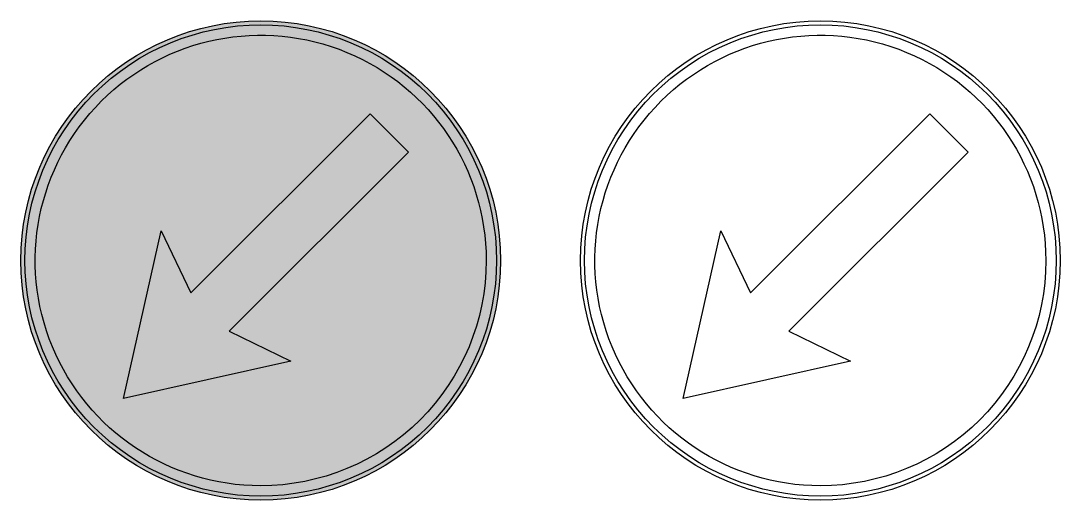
# Model space of a CAD drawing. Extents: x -700 to 600, y 0 to 600.
import ezdxf

# ---------------------------------------------------------------- set-up
doc = ezdxf.new("R2010")
doc.units = 0
doc.header["$MEASUREMENT"] = 0

msp = doc.modelspace()

# ---------------------------------------------------------------- hatches: boundary and pattern name
h = msp.add_hatch(color=5)
edge = h.paths.add_edge_path()
edge.add_arc((-400, 300), 300, 90, 270, ccw=False)
edge.add_arc((-400, 300), 300, -90, 90, ccw=False)
edge = h.paths.add_edge_path(flags=16)
edge.add_arc((-400.0001003871791, 299.9996596130002), 294.9996596130173, 179.9999338889458, 270.0000194975197, ccw=False)
edge.add_arc((-400.0001003871791, 300.0003403869998), 294.9996596130172, 89.99998050248018, 180.0000661110542, ccw=False)
edge.add_arc((-399.9997796128209, 300.0002203871791), 294.9997796129032, -4.2804286977116135e-05, 90.00004280428698, ccw=False)
edge.add_arc((-399.9997796128209, 299.9997796128209), 294.9997796129032, -90.00004280428698, 4.2804286977116135e-05, ccw=False)
edge = h.paths.add_edge_path(flags=0)
edge.add_arc((-399.9999011844197, 300.0003621165587), 282.0003621165761, 134.999922553569, 269.99997992301974, ccw=False)
edge.add_arc((-400.0000692230467, 300.0006082909076), 282.0000692237027, -0.0001235904013014988, 134.9999337790495, ccw=False)
edge.add_arc((-399.9997893247983, 299.9997893247983), 281.999789324877, -90.00004280428698, 4.2804286977116135e-05, ccw=False)
h.paths.add_polyline_path([(-571.7470000000001, 127.456), (-524.643, 336.965), (-487.287, 259.705), (-262.979, 483.576), (-239.004, 459.555), (-215.03, 435.534), (-439.337, 211.664), (-362.141, 174.159)], flags=0)
h = msp.add_hatch(color=7)
edge = h.paths.add_edge_path()
edge.add_arc((-400.0001003871791, 299.9996596130002), 294.9996596130173, 179.9999338889458, 270.0000194975197, ccw=False)
edge.add_arc((-400.0001003871791, 300.0003403869998), 294.9996596130172, 89.99998050248018, 180.0000661110542, ccw=False)
edge.add_arc((-399.9997796128209, 300.0002203871791), 294.9997796129032, -4.2804286977116135e-05, 90.00004280428698, ccw=False)
edge.add_arc((-399.9997796128209, 299.9997796128209), 294.9997796129032, -90.00004280428698, 4.2804286977116135e-05, ccw=False)
edge = h.paths.add_edge_path(flags=16)
edge.add_arc((-399.9999011844197, 300.0003621165587), 282.0003621165761, 134.999922553569, 269.99997992301974, ccw=False)
edge.add_arc((-400.0000692230467, 300.0006082909076), 282.0000692237027, -0.0001235904013014988, 134.9999337790495, ccw=False)
edge.add_arc((-399.9997893247983, 299.9997893247983), 281.999789324877, -90.00004280428698, 4.2804286977116135e-05, ccw=False)
h.paths.add_polyline_path([(-571.7470000000001, 127.456), (-524.643, 336.965), (-487.287, 259.705), (-262.979, 483.576), (-239.004, 459.555), (-215.03, 435.534), (-439.337, 211.664), (-362.141, 174.159)], flags=0)

# ---------------------------------------------------------------- linework, layer by layer
at = {"color": 5}
msp.add_lwpolyline([(-400, 0, -1), (-400, 600, -1)], format="xyb", close=True, dxfattribs=at)
for points in [[(300, 0, -1), (300, 600, -1)], [(-400, 5, -0.414214), (-694.99976, 300, -0.414214), (-400, 595, -0.414214), (-105, 300, -0.414214)], [(300, 5, -0.414214), (5.00024, 300, -0.414214), (300, 595, -0.414214), (595, 300, -0.414214)], [(-400, 18, -0.668179), (-599.404, 499.405, -0.668179), (-118, 300, -0.414214)], [(300, 18, -0.668179), (100.596, 499.405, -0.668179), (582, 300, -0.414214)]]:
    msp.add_lwpolyline(points, format="xyb", close=True)
for points in [[(-571.7470000000001, 127.456), (-524.643, 336.965), (-487.287, 259.705), (-262.979, 483.576), (-239.004, 459.555), (-215.03, 435.534), (-439.337, 211.664), (-362.141, 174.159)], [(128.253, 127.456), (175.357, 336.965), (212.713, 259.705), (437.021, 483.576), (460.996, 459.555), (484.97, 435.534), (260.663, 211.664), (337.859, 174.159)]]:
    msp.add_lwpolyline(points, close=True)

doc.saveas('drawing.dxf')
